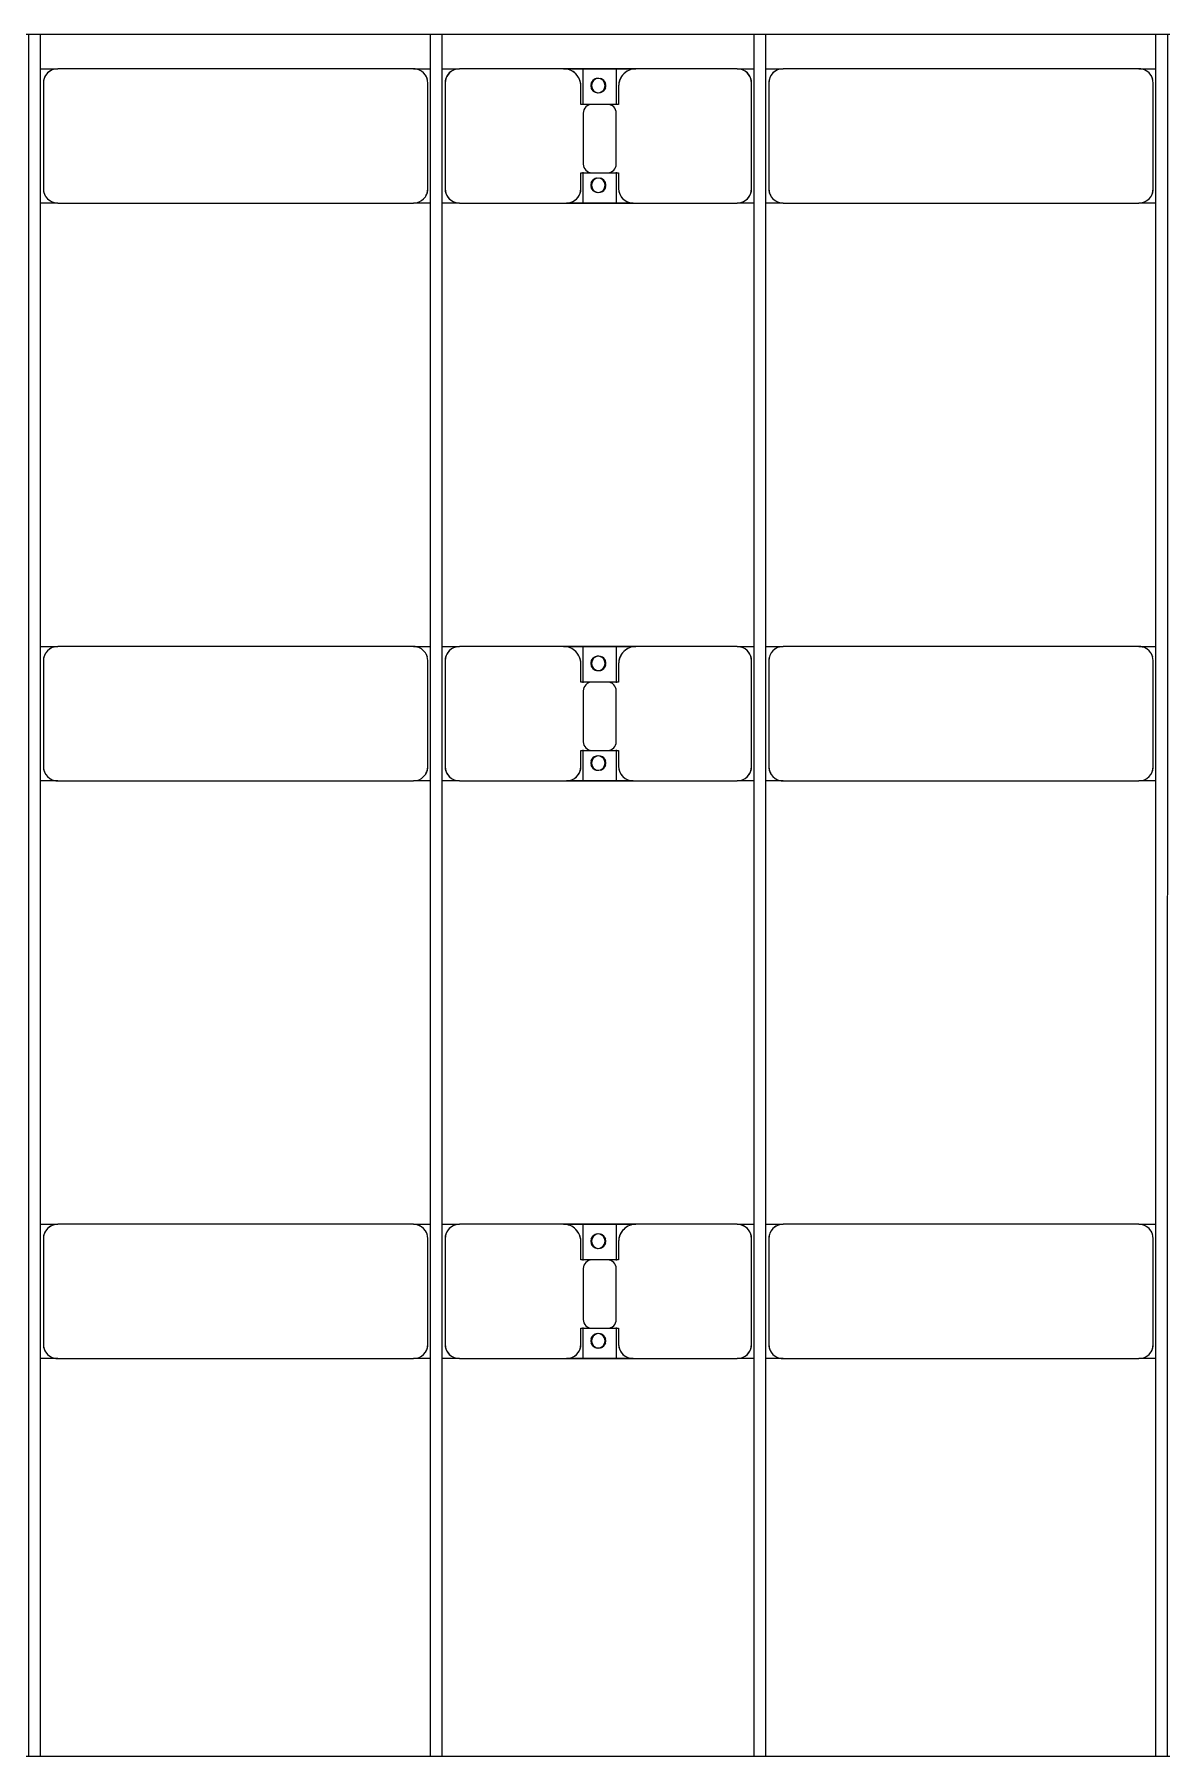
# Model space of a CAD drawing. Header units: millimetres. Extents: x -533732 to -130507, y -117886 to -23954.
# Drawn here: x -448929 to -445029, y -65746 to -59785 of the extents above; entities that cross this region are included whole.
import ezdxf

# ---------------------------------------------------------------- set-up
doc = ezdxf.new("R2010")
doc.units = ezdxf.units.MM
doc.layers.add('A-GENM', color=13, linetype='Continuous', lineweight=9)
doc.layers.add('S-BEAM', color=12, linetype='Continuous', lineweight=9)

# ---------------------------------------------------------------- blocks, each defined once
blk = doc.blocks.new('Dai phao do pin - DẢI PHAO ĐỠ PIN-V55-BỐ TRÍ KHUNG KẾT CẤU BÈ PIN 06')
at = {"layer": 'A-GENM', "color": 7}
for p, q in [((1828.9, 241.6), (1889.7, 241.6)), ((1828.9, 241.6), (1889.7, 241.6)), ((3120.3, 241.6), (1889.7, 241.6)), ((3120.3, 241.6), (3178.9, 241.6)), ((3120.3, 241.6), (3178.9, 241.6)), ((3218.9, 241.6), (3279.7, 241.6)), ((3218.9, 241.6), (3279.7, 241.6)), ((3639.7, 241.6), (3279.7, 241.6)), ((3639.7, 241.6), (3822.2, 241.6)), ((3822.2, 241.6), (3639.7, 241.6)), ((3707.8, 241.6), (3890.3, 241.6)), ((3707.8, 116.2), (3707.8, 241.6)), ((3890.3, 241.6), (3707.8, 241.6)), ((3822.2, 241.6), (3822.2, 116.2)), ((4240.3, 241.6), (3890.3, 241.6)), ((4240.3, 241.6), (4298.9, 241.6)), ((4240.3, 241.6), (4298.9, 241.6)), ((4338.9, 241.6), (4399.7, 241.6)), ((4338.9, 241.6), (4399.7, 241.6)), ((5630.3, 241.6), (4399.7, 241.6)), ((5630.3, 241.6), (5688.9, 241.6)), ((5630.3, 241.6), (5688.9, 241.6)), ((1839.7, 191.6), (1839.7, -173.4)), ((3170.3, -173.4), (3170.3, 191.6)), ((3229.7, 191.6), (3229.7, -173.4)), ((3699.7, 118.2), (3699.7, 181.6)), ((3830.3, 181.6), (3830.3, 118.2)), ((4290.3, -173.4), (4290.3, 191.6)), ((4349.7, 191.6), (4349.7, -173.4)), ((5680.3, -173.4), (5680.3, 191.6)), ((3792.2, 118.2), (3699.7, 118.2)), ((3707.8, 88.2), (3707.8, -88.2)), ((3830.3, 118.2), (3737.8, 118.2)), ((3822.2, -88.2), (3822.2, 88.2)), ((3699.7, -173.4), (3699.7, -118.2)), ((3699.7, -118.2), (3792.2, -118.2)), ((3707.8, -223.4), (3707.8, -116.2)), ((3737.8, -118.2), (3830.3, -118.2)), ((3822.2, -116.2), (3822.2, -223.4)), ((3830.3, -118.2), (3830.3, -173.4)), ((1889.7, -223.4), (1828.9, -223.4)), ((1889.7, -223.4), (1828.9, -223.4)), ((1889.7, -223.4), (3120.3, -223.4)), ((3178.9, -223.4), (3120.3, -223.4)), ((3178.9, -223.4), (3120.3, -223.4)), ((3279.7, -223.4), (3218.9, -223.4)), ((3279.7, -223.4), (3218.9, -223.4)), ((3279.7, -223.4), (3649.7, -223.4)), ((3822.2, -223.4), (3649.7, -223.4)), ((3649.7, -223.4), (3822.2, -223.4)), ((3880.3, -223.4), (3707.8, -223.4)), ((3707.8, -223.4), (3880.3, -223.4)), ((3880.3, -223.4), (4240.3, -223.4)), ((4298.9, -223.4), (4240.3, -223.4)), ((4298.9, -223.4), (4240.3, -223.4)), ((4399.7, -223.4), (4338.9, -223.4)), ((4399.7, -223.4), (4338.9, -223.4)), ((4399.7, -223.4), (5630.3, -223.4)), ((5688.9, -223.4), (5630.3, -223.4)), ((5688.9, -223.4), (5630.3, -223.4))]:
    blk.add_line(p, q, dxfattribs=at)
for centre, radius, start, end in [((1889.7, 191.6), 50, 90, 180), ((1889.7, 191.6), 50, 105, 135), ((3120.3, 191.6), 50, 360, 90), ((3120.3, 191.6), 50, 60, 90), ((3279.7, 191.6), 50, 90, 180), ((3279.7, 191.6), 50, 105, 180), ((3639.7, 181.6), 60, 360, 90), ((3890.3, 181.6), 60, 90, 180), ((4240.3, 191.6), 50, 360, 90), ((4240.3, 191.6), 50, 360, 75), ((4399.7, 191.6), 50, 90, 180), ((4399.7, 191.6), 50, 105, 135), ((5630.3, 191.6), 50, 360, 90), ((5630.3, 191.6), 50, 60, 90), ((1889.7, 191.6), 50, 150, 180), ((3120.3, 191.6), 50, 15, 30), ((3639.7, 181.6), 60, 360, 60), ((3758.6, 183.2), 25, 0, 180), ((3758.6, 183.2), 25, 180, 0), ((3758.6, 183.2), 25, 360, 165), ((3761.4, 183.2), 25, 0, 180), ((3761.4, 183.2), 25, 90, 180), ((3761.4, 183.2), 25, 180, 0), ((3761.4, 183.2), 25, 180, 300), ((3758.6, 183.2), 25, 210, 360), ((3761.4, 183.2), 25, 15, 75), ((3890.3, 181.6), 60, 120, 180), ((4399.7, 191.6), 50, 165, 180), ((5630.3, 191.6), 50, 15, 30), ((3761.4, 183.2), 25, 330, 345), ((3737.8, 88.2), 30, 90, 180), ((3792.2, 88.2), 30, 360, 90), ((3737.8, -88.2), 30, 180, 270), ((3792.2, -88.2), 30, 270, 360), ((1889.7, -173.4), 50, 180, 270), ((1889.7, -173.4), 50, 180, 210), ((3120.3, -173.4), 50, 270, 360), ((3120.3, -173.4), 50, 330, 360), ((3279.7, -173.4), 50, 180, 270), ((3279.7, -173.4), 50, 180, 255), ((3649.7, -173.4), 50, 270, 360), ((3649.7, -173.4), 50, 285, 0), ((3758.6, -161.8), 25, 0, 180), ((3758.6, -161.8), 25, 180, 0), ((3758.6, -161.8), 25, 105, 165), ((3758.6, -161.8), 25, 195, 360), ((3761.4, -161.8), 25, 0, 180), ((3761.4, -161.8), 25, 105, 180), ((3761.4, -161.8), 25, 180, 360), ((3761.4, -161.8), 25, 180, 270), ((3758.6, -161.8), 25, 360, 75), ((3761.4, -161.8), 25, 15, 75), ((3761.4, -161.8), 25, 285, 345), ((3880.3, -173.4), 50, 180, 270), ((3880.3, -173.4), 50, 180, 255), ((4240.3, -173.4), 50, 270, 360), ((4240.3, -173.4), 50, 285, 360), ((4399.7, -173.4), 50, 180, 270), ((4399.7, -173.4), 50, 180, 210), ((5630.3, -173.4), 50, 270, 0), ((5630.3, -173.4), 50, 330, 360), ((1889.7, -173.4), 50, 240, 270), ((4399.7, -173.4), 50, 240, 270), ((5630.3, -173.4), 50, 285, 300)]:
    blk.add_arc(centre, radius, start, end, dxfattribs=at)
blk = doc.blocks.new('Dai phao do pin - DẢI PHAO ĐỠ PIN-V57-BỐ TRÍ KHUNG KẾT CẤU BÈ PIN 06')
at = {"layer": 'A-GENM', "color": 7}
for p, q in [((1828.9, 241.6), (1889.7, 241.6)), ((1828.9, 241.6), (1889.7, 241.6)), ((3120.3, 241.6), (1889.7, 241.6)), ((3120.3, 241.6), (3178.9, 241.6)), ((3120.3, 241.6), (3178.9, 241.6)), ((3218.9, 241.6), (3279.7, 241.6)), ((3218.9, 241.6), (3279.7, 241.6)), ((3639.7, 241.6), (3279.7, 241.6)), ((3639.7, 241.6), (3822.2, 241.6)), ((3822.2, 241.6), (3639.7, 241.6)), ((3707.8, 241.6), (3890.3, 241.6)), ((3707.8, 116.2), (3707.8, 241.6)), ((3890.3, 241.6), (3707.8, 241.6)), ((3822.2, 241.6), (3822.2, 116.2)), ((4240.3, 241.6), (3890.3, 241.6)), ((4240.3, 241.6), (4298.9, 241.6)), ((4240.3, 241.6), (4298.9, 241.6)), ((4338.9, 241.6), (4399.7, 241.6)), ((4338.9, 241.6), (4399.7, 241.6)), ((5630.3, 241.6), (4399.7, 241.6)), ((5630.3, 241.6), (5688.9, 241.6)), ((5630.3, 241.6), (5688.9, 241.6)), ((1839.7, 191.6), (1839.7, -173.4)), ((3170.3, -173.4), (3170.3, 191.6)), ((3229.7, 191.6), (3229.7, -173.4)), ((3699.7, 118.2), (3699.7, 181.6)), ((3830.3, 181.6), (3830.3, 118.2)), ((4290.3, -173.4), (4290.3, 191.6)), ((4349.7, 191.6), (4349.7, -173.4)), ((5680.3, -173.4), (5680.3, 191.6)), ((3792.2, 118.2), (3699.7, 118.2)), ((3707.8, 88.2), (3707.8, -88.2)), ((3830.3, 118.2), (3737.8, 118.2)), ((3822.2, -88.2), (3822.2, 88.2)), ((3699.7, -173.4), (3699.7, -118.2)), ((3699.7, -118.2), (3792.2, -118.2)), ((3707.8, -223.4), (3707.8, -116.2)), ((3737.8, -118.2), (3830.3, -118.2)), ((3822.2, -116.2), (3822.2, -223.4)), ((3830.3, -118.2), (3830.3, -173.4)), ((1889.7, -223.4), (1828.9, -223.4)), ((1889.7, -223.4), (1828.9, -223.4)), ((1889.7, -223.4), (3120.3, -223.4)), ((3178.9, -223.4), (3120.3, -223.4)), ((3178.9, -223.4), (3120.3, -223.4)), ((3279.7, -223.4), (3218.9, -223.4)), ((3279.7, -223.4), (3218.9, -223.4)), ((3279.7, -223.4), (3649.7, -223.4)), ((3822.2, -223.4), (3649.7, -223.4)), ((3649.7, -223.4), (3822.2, -223.4)), ((3880.3, -223.4), (3707.8, -223.4)), ((3707.8, -223.4), (3880.3, -223.4)), ((3880.3, -223.4), (4240.3, -223.4)), ((4298.9, -223.4), (4240.3, -223.4)), ((4298.9, -223.4), (4240.3, -223.4)), ((4399.7, -223.4), (4338.9, -223.4)), ((4399.7, -223.4), (4338.9, -223.4)), ((4399.7, -223.4), (5630.3, -223.4)), ((5688.9, -223.4), (5630.3, -223.4)), ((5688.9, -223.4), (5630.3, -223.4))]:
    blk.add_line(p, q, dxfattribs=at)
for centre, radius, start, end in [((1889.7, 191.6), 50, 90, 180), ((1889.7, 191.6), 50, 105, 135), ((3120.3, 191.6), 50, 360, 90), ((3120.3, 191.6), 50, 60, 90), ((3279.7, 191.6), 50, 90, 180), ((3279.7, 191.6), 50, 105, 180), ((3639.7, 181.6), 60, 360, 90), ((3890.3, 181.6), 60, 90, 180), ((4240.3, 191.6), 50, 360, 90), ((4240.3, 191.6), 50, 360, 75), ((4399.7, 191.6), 50, 90, 180), ((4399.7, 191.6), 50, 105, 135), ((5630.3, 191.6), 50, 360, 90), ((5630.3, 191.6), 50, 60, 90), ((1889.7, 191.6), 50, 150, 180), ((3120.3, 191.6), 50, 15, 30), ((3639.7, 181.6), 60, 360, 60), ((3758.6, 183.2), 25, 0, 180), ((3758.6, 183.2), 25, 180, 0), ((3758.6, 183.2), 25, 360, 165), ((3761.4, 183.2), 25, 0, 180), ((3761.4, 183.2), 25, 90, 180), ((3761.4, 183.2), 25, 180, 0), ((3761.4, 183.2), 25, 180, 300), ((3758.6, 183.2), 25, 210, 360), ((3761.4, 183.2), 25, 15, 75), ((3890.3, 181.6), 60, 120, 180), ((4399.7, 191.6), 50, 165, 180), ((5630.3, 191.6), 50, 15, 30), ((3761.4, 183.2), 25, 330, 345), ((3737.8, 88.2), 30, 90, 180), ((3792.2, 88.2), 30, 360, 90), ((3737.8, -88.2), 30, 180, 270), ((3792.2, -88.2), 30, 270, 360), ((1889.7, -173.4), 50, 180, 270), ((1889.7, -173.4), 50, 180, 210), ((3120.3, -173.4), 50, 270, 360), ((3120.3, -173.4), 50, 330, 360), ((3279.7, -173.4), 50, 180, 270), ((3279.7, -173.4), 50, 180, 255), ((3649.7, -173.4), 50, 270, 360), ((3649.7, -173.4), 50, 285, 0), ((3758.6, -161.8), 25, 0, 180), ((3758.6, -161.8), 25, 180, 0), ((3758.6, -161.8), 25, 105, 165), ((3758.6, -161.8), 25, 195, 360), ((3761.4, -161.8), 25, 0, 180), ((3761.4, -161.8), 25, 105, 180), ((3761.4, -161.8), 25, 180, 360), ((3761.4, -161.8), 25, 180, 270), ((3758.6, -161.8), 25, 360, 75), ((3761.4, -161.8), 25, 15, 75), ((3761.4, -161.8), 25, 285, 345), ((3880.3, -173.4), 50, 180, 270), ((3880.3, -173.4), 50, 180, 255), ((4240.3, -173.4), 50, 270, 360), ((4240.3, -173.4), 50, 285, 360), ((4399.7, -173.4), 50, 180, 270), ((4399.7, -173.4), 50, 180, 210), ((5630.3, -173.4), 50, 270, 0), ((5630.3, -173.4), 50, 330, 360), ((1889.7, -173.4), 50, 240, 270), ((4399.7, -173.4), 50, 240, 270), ((5630.3, -173.4), 50, 285, 300)]:
    blk.add_arc(centre, radius, start, end, dxfattribs=at)
blk = doc.blocks.new('Dai phao do pin - DẢI PHAO ĐỠ PIN-V59-BỐ TRÍ KHUNG KẾT CẤU BÈ PIN 06')
at = {"layer": 'A-GENM', "color": 7}
for p, q in [((1828.9, 241.6), (1889.7, 241.6)), ((1828.9, 241.6), (1889.7, 241.6)), ((3120.3, 241.6), (1889.7, 241.6)), ((3120.3, 241.6), (3178.9, 241.6)), ((3120.3, 241.6), (3178.9, 241.6)), ((3218.9, 241.6), (3279.7, 241.6)), ((3218.9, 241.6), (3279.7, 241.6)), ((3639.7, 241.6), (3279.7, 241.6)), ((3639.7, 241.6), (3822.2, 241.6)), ((3822.2, 241.6), (3639.7, 241.6)), ((3707.8, 241.6), (3890.3, 241.6)), ((3707.8, 116.2), (3707.8, 241.6)), ((3890.3, 241.6), (3707.8, 241.6)), ((3822.2, 241.6), (3822.2, 116.2)), ((4240.3, 241.6), (3890.3, 241.6)), ((4240.3, 241.6), (4298.9, 241.6)), ((4240.3, 241.6), (4298.9, 241.6)), ((4338.9, 241.6), (4399.7, 241.6)), ((4338.9, 241.6), (4399.7, 241.6)), ((5630.3, 241.6), (4399.7, 241.6)), ((5630.3, 241.6), (5688.9, 241.6)), ((5630.3, 241.6), (5688.9, 241.6)), ((1839.7, 191.6), (1839.7, -173.4)), ((3170.3, -173.4), (3170.3, 191.6)), ((3229.7, 191.6), (3229.7, -173.4)), ((3699.7, 118.2), (3699.7, 181.6)), ((3830.3, 181.6), (3830.3, 118.2)), ((4290.3, -173.4), (4290.3, 191.6)), ((4349.7, 191.6), (4349.7, -173.4)), ((5680.3, -173.4), (5680.3, 191.6)), ((3792.2, 118.2), (3699.7, 118.2)), ((3707.8, 88.2), (3707.8, -88.2)), ((3830.3, 118.2), (3737.8, 118.2)), ((3822.2, -88.2), (3822.2, 88.2)), ((3699.7, -173.4), (3699.7, -118.2)), ((3699.7, -118.2), (3792.2, -118.2)), ((3707.8, -223.4), (3707.8, -116.2)), ((3737.8, -118.2), (3830.3, -118.2)), ((3822.2, -116.2), (3822.2, -223.4)), ((3830.3, -118.2), (3830.3, -173.4)), ((1889.7, -223.4), (1828.9, -223.4)), ((1889.7, -223.4), (1828.9, -223.4)), ((1889.7, -223.4), (3120.3, -223.4)), ((3178.9, -223.4), (3120.3, -223.4)), ((3178.9, -223.4), (3120.3, -223.4)), ((3279.7, -223.4), (3218.9, -223.4)), ((3279.7, -223.4), (3218.9, -223.4)), ((3279.7, -223.4), (3649.7, -223.4)), ((3822.2, -223.4), (3649.7, -223.4)), ((3649.7, -223.4), (3822.2, -223.4)), ((3880.3, -223.4), (3707.8, -223.4)), ((3707.8, -223.4), (3880.3, -223.4)), ((3880.3, -223.4), (4240.3, -223.4)), ((4298.9, -223.4), (4240.3, -223.4)), ((4298.9, -223.4), (4240.3, -223.4)), ((4399.7, -223.4), (4338.9, -223.4)), ((4399.7, -223.4), (4338.9, -223.4)), ((4399.7, -223.4), (5630.3, -223.4)), ((5688.9, -223.4), (5630.3, -223.4)), ((5688.9, -223.4), (5630.3, -223.4))]:
    blk.add_line(p, q, dxfattribs=at)
for centre, radius, start, end in [((1889.7, 191.6), 50, 90, 180), ((1889.7, 191.6), 50, 105, 135), ((3120.3, 191.6), 50, 360, 90), ((3120.3, 191.6), 50, 60, 90), ((3279.7, 191.6), 50, 90, 180), ((3279.7, 191.6), 50, 105, 180), ((3639.7, 181.6), 60, 360, 90), ((3890.3, 181.6), 60, 90, 180), ((4240.3, 191.6), 50, 360, 90), ((4240.3, 191.6), 50, 360, 75), ((4399.7, 191.6), 50, 90, 180), ((4399.7, 191.6), 50, 105, 135), ((5630.3, 191.6), 50, 360, 90), ((5630.3, 191.6), 50, 60, 90), ((1889.7, 191.6), 50, 150, 180), ((3120.3, 191.6), 50, 15, 30), ((3639.7, 181.6), 60, 360, 60), ((3758.6, 183.2), 25, 0, 180), ((3758.6, 183.2), 25, 180, 0), ((3758.6, 183.2), 25, 360, 165), ((3761.4, 183.2), 25, 0, 180), ((3761.4, 183.2), 25, 90, 180), ((3761.4, 183.2), 25, 180, 0), ((3761.4, 183.2), 25, 180, 300), ((3758.6, 183.2), 25, 210, 360), ((3761.4, 183.2), 25, 15, 75), ((3890.3, 181.6), 60, 120, 180), ((4399.7, 191.6), 50, 165, 180), ((5630.3, 191.6), 50, 15, 30), ((3761.4, 183.2), 25, 330, 345), ((3737.8, 88.2), 30, 90, 180), ((3792.2, 88.2), 30, 360, 90), ((3737.8, -88.2), 30, 180, 270), ((3792.2, -88.2), 30, 270, 360), ((1889.7, -173.4), 50, 180, 270), ((1889.7, -173.4), 50, 180, 210), ((3120.3, -173.4), 50, 270, 360), ((3120.3, -173.4), 50, 330, 360), ((3279.7, -173.4), 50, 180, 270), ((3279.7, -173.4), 50, 180, 255), ((3649.7, -173.4), 50, 270, 360), ((3649.7, -173.4), 50, 285, 0), ((3758.6, -161.8), 25, 0, 180), ((3758.6, -161.8), 25, 180, 0), ((3758.6, -161.8), 25, 105, 165), ((3758.6, -161.8), 25, 195, 360), ((3761.4, -161.8), 25, 0, 180), ((3761.4, -161.8), 25, 105, 180), ((3761.4, -161.8), 25, 180, 360), ((3761.4, -161.8), 25, 180, 270), ((3758.6, -161.8), 25, 360, 75), ((3761.4, -161.8), 25, 15, 75), ((3761.4, -161.8), 25, 285, 345), ((3880.3, -173.4), 50, 180, 270), ((3880.3, -173.4), 50, 180, 255), ((4240.3, -173.4), 50, 270, 360), ((4240.3, -173.4), 50, 285, 360), ((4399.7, -173.4), 50, 180, 270), ((4399.7, -173.4), 50, 180, 210), ((5630.3, -173.4), 50, 270, 0), ((5630.3, -173.4), 50, 330, 360), ((1889.7, -173.4), 50, 240, 270), ((4399.7, -173.4), 50, 240, 270), ((5630.3, -173.4), 50, 285, 300)]:
    blk.add_arc(centre, radius, start, end, dxfattribs=at)
blk = doc.blocks.new('Dầm C52 - Dầm C52-V31-BỐ TRÍ KHUNG KẾT CẤU BÈ PIN 06')
at = {"layer": 'S-BEAM', "color": 1}
for p, q in [((5386.7, 20), (11346.7, 20)), ((11346.7, -20), (5386.7, -20))]:
    blk.add_line(p, q, dxfattribs=at)
blk = doc.blocks.new('Dầm C52 - Hộp 40x60-19816-BỐ TRÍ KHUNG KẾT CẤU BÈ PIN 06')
at = {"layer": 'S-BEAM', "color": 3, "lineweight": 25}
for p, q in [((-145891.1, 20), (145891.1, 20)), ((145891.1, -20), (-145891.1, -20))]:
    blk.add_line(p, q, dxfattribs=at)
blk = doc.blocks.new('HOBANMONG_BEPIN 6_rvt-1-BỐ TRÍ KHUNG KẾT CẤU BÈ PIN 06')
at = {"layer": 'A-GENM', "color": 3, "lineweight": 25, "rotation": 359.9997586099392}
for name, p in [('Dai phao do pin - DẢI PHAO ĐỠ PIN-V55-BỐ TRÍ KHUNG KẾT CẤU BÈ PIN 06', (-450737.7, -60145.2)), ('Dai phao do pin - DẢI PHAO ĐỠ PIN-V57-BỐ TRÍ KHUNG KẾT CẤU BÈ PIN 06', (-450737.7, -62145.2)), ('Dai phao do pin - DẢI PHAO ĐỠ PIN-V59-BỐ TRÍ KHUNG KẾT CẤU BÈ PIN 06', (-450737.7, -64145.2))]:
    blk.add_blockref(name, p, dxfattribs=at)
at = {"layer": 'S-BEAM', "color": 3, "lineweight": 25}
for name, p, rotation in [('Dầm C52 - Dầm C52-V31-BỐ TRÍ KHUNG KẾT CẤU BÈ PIN 06', (-448928.8, -71131.9), 89.99975860989275), ('Dầm C52 - Dầm C52-V31-BỐ TRÍ KHUNG KẾT CẤU BÈ PIN 06', (-447538.8, -71131.9), 89.99975860989275), ('Dầm C52 - Dầm C52-V31-BỐ TRÍ KHUNG KẾT CẤU BÈ PIN 06', (-446418.8, -71131.9), 89.99975860989275), ('Dầm C52 - Dầm C52-V31-BỐ TRÍ KHUNG KẾT CẤU BÈ PIN 06', (-445028.8, -71131.9), 89.99975860989275), ('Dầm C52 - Hộp 40x60-19816-BỐ TRÍ KHUNG KẾT CẤU BÈ PIN 06', (-380339.8, -59765.5), 359.9997586099392), ('Dầm C52 - Hộp 40x60-19816-BỐ TRÍ KHUNG KẾT CẤU BÈ PIN 06', (-380339.9, -65765.5), 359.9997586099392)]:
    blk.add_blockref(name, p, dxfattribs=dict(at, rotation=rotation))

msp = doc.modelspace()

# ---------------------------------------------------------------- block references
at = {"lineweight": 5}
msp.add_blockref('HOBANMONG_BEPIN 6_rvt-1-BỐ TRÍ KHUNG KẾT CẤU BÈ PIN 06', (0, 0), dxfattribs=at)

doc.saveas('drawing.dxf')
